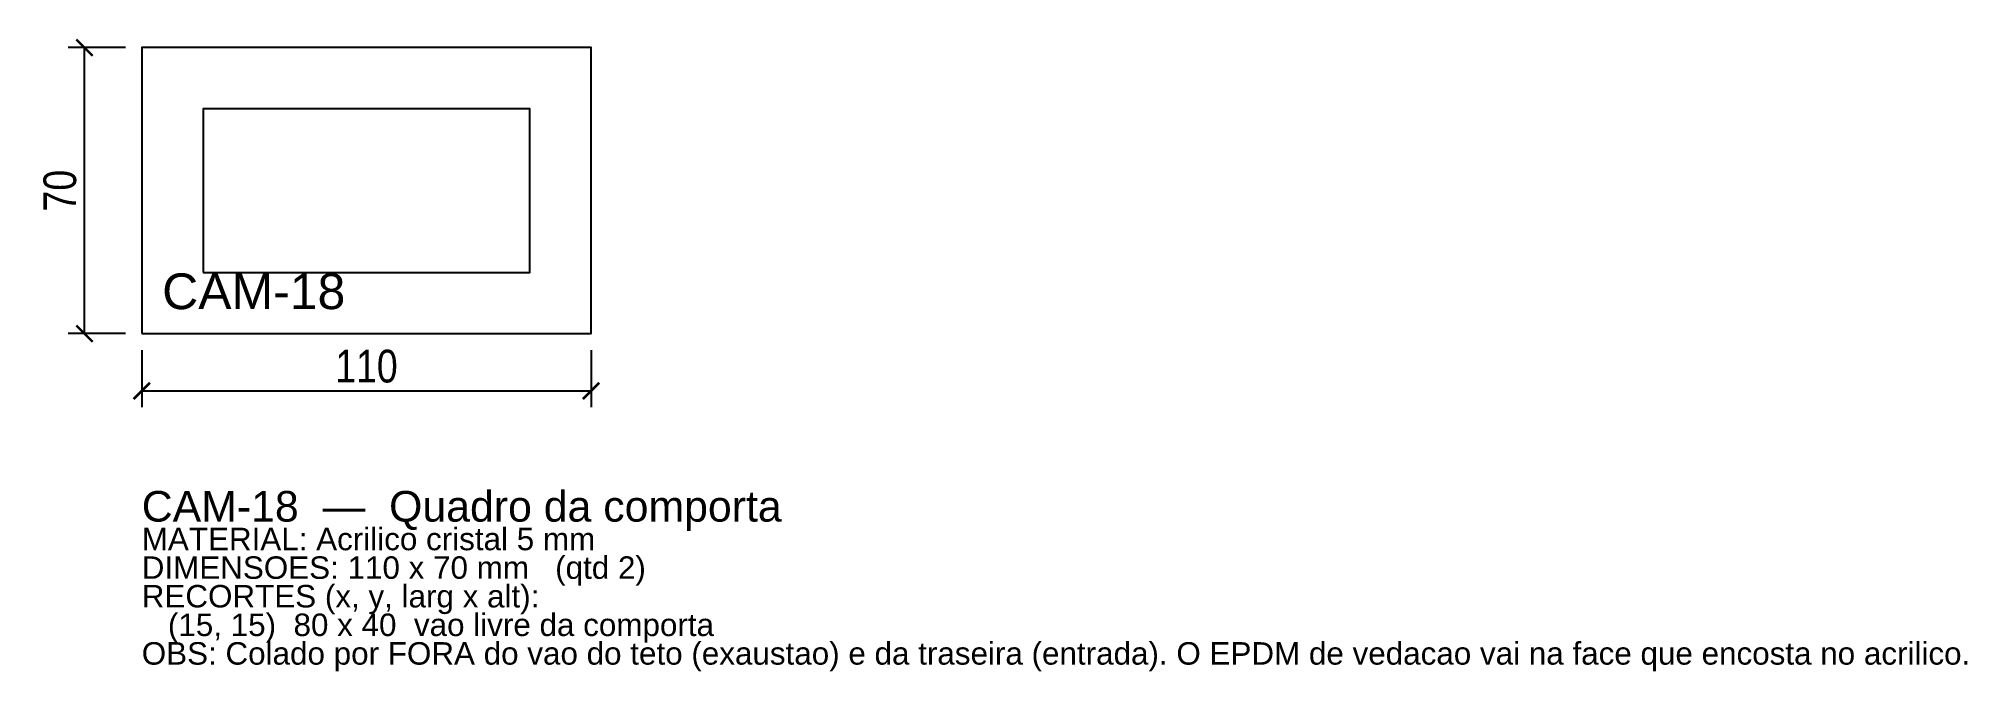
# Model space of a CAD drawing. Header units: millimetres. Extents: x -25 to 447, y -83 to 72.
import ezdxf

# ---------------------------------------------------------------- set-up
doc = ezdxf.new("R2010")
doc.units = ezdxf.units.MM
for name, color, linetype in [('CORTE', 1, 'Continuous'), ('COTA', 4, 'Continuous'), ('GRAVACAO', 3, 'Continuous'), ('TEXTO', 7, 'Continuous')]:
    doc.layers.add(name, color=color, linetype=linetype)
doc.styles.add('ARIAL', font='arial.ttf')
doc.styles.add('OpenSansCondensed-Light', font='OpenSansCondensed-Light.ttf')
doc.dimstyles.new('EZDXF', dxfattribs={"dimtxt": 8, "dimasz": 4, "dimexe": 4, "dimexo": 4, "dimgap": 2, "dimtad": 1, "dimdec": 0, "dimdsep": 46, "dimtxsty": 'OpenSansCondensed-Light', "dimblk": 'ARCHTICK', "dimcen": 2.5, "dimclrd": 4, "dimclre": 4, "dimclrt": 4, "dimazin": 3, "dimtfac": 0.5, "dimtmove": 2, "dimatfit": 3})

# ---------------------------------------------------------------- blocks, each defined once
blk = doc.blocks.new('_ARCHTICK')
at = {"color": 0, "linetype": 'BYBLOCK', "const_width": 0.15}
blk.add_lwpolyline([(-0.5, -0.5), (0.5, 0.5)], dxfattribs=at)

msp = doc.modelspace()

# ---------------------------------------------------------------- linework, layer by layer
at = {"layer": 'CORTE'}
for points in [[(0, 0), (110, 0), (110, 70), (0, 70)], [(15, 15), (95, 15), (95, 55), (15, 55)]]:
    msp.add_lwpolyline(points, close=True, dxfattribs=at)

# ---------------------------------------------------------------- texts
at = {"layer": 'GRAVACAO', "style": 'ARIAL'}
msp.add_text('CAM-18', height=8.75, dxfattribs=at).set_placement((5, 6))
at = {"layer": 'TEXTO', "style": 'ARIAL'}
for s, height, p in [('CAM-18  —  Quadro da comporta', 7.5, (0, -46)), ('MATERIAL: Acrilico cristal 5 mm', 5.5, (0, -53)), ('DIMENSOES: 110 x 70 mm   (qtd 2)', 5.5, (0, -60)), ('RECORTES (x, y, larg x alt):', 5.5, (0, -67)), ('   (15, 15)  80 x 40  vao livre da comporta', 5.5, (0, -74)), ('OBS: Colado por FORA do vao do teto (exaustao) e da traseira (entrada). O EPDM de vedacao vai na face que encosta no acrilico.', 5.5, (0, -81))]:
    msp.add_text(s, height=height, dxfattribs=at).set_placement(p)

# ---------------------------------------------------------------- dimensions: what is measured, and where the dimension line sits
at = {"layer": 'COTA'}
msp.add_linear_dim(base=(-14, 0), p1=(0, 0), p2=(0, 70), angle=90, dimstyle='EZDXF', dxfattribs=at).render()
msp.add_linear_dim(base=(0, -14), p1=(0, 0), p2=(110, 0), dimstyle='EZDXF', dxfattribs=at).render()

doc.saveas('drawing.dxf')
